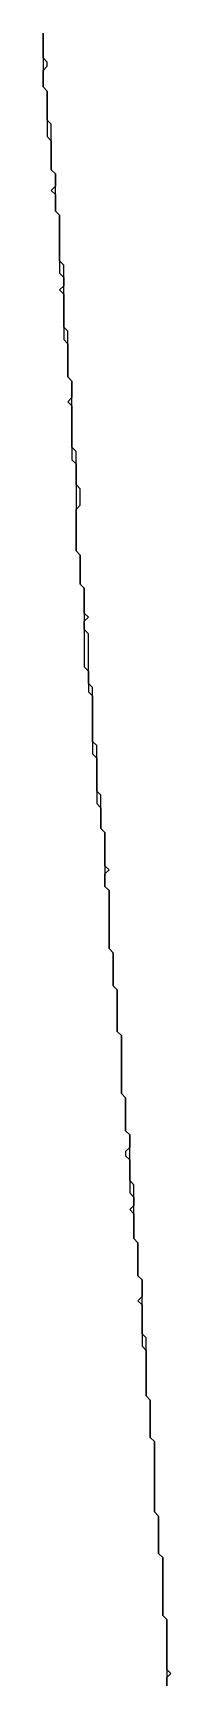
# Model space of a CAD drawing. Header units: metres. Extents: x 0 to 1000, y 0 to 1405.
# Drawn here: x 520.7 to 528.5, y 214 to 313.7 of the extents above; entities that cross this region are included whole.
import ezdxf

# ---------------------------------------------------------------- set-up
doc = ezdxf.new("R2010")
doc.units = ezdxf.units.M

msp = doc.modelspace()

# ---------------------------------------------------------------- linework, layer by layer
msp.add_lwpolyline([(520.75, 313.75), (520.75, 310.5), (521, 310.25), (521, 307.5), (521.25, 307.25), (521.25, 305.5), (521.5, 305.25), (521.5, 304.5), (521.25, 304.25), (521.5, 304), (521.5, 303), (521.75, 302.75), (521.75, 299.25), (522, 299), (522, 298.5), (521.75, 298.25), (522, 298), (522, 295.25), (522.25, 295), (522.25, 293), (522.5, 292.75), (522.5, 291.75), (522.25, 291.5), (522.5, 291.25), (522.5, 288), (522.75, 287.75), (522.75, 282.5), (523, 282.25), (523, 280.5), (523.25, 280.25), (523.25, 275.5), (523.5, 275.25), (523.5, 274), (523.75, 273.75), (523.75, 270.25), (524, 270), (524, 267.25), (524.25, 267), (524.25, 265.75), (524.5, 265.5), (524.5, 262.25), (524.75, 262), (524.75, 258.5), (525, 258.25), (525, 256.25), (525.25, 256), (525.25, 253.5), (525.5, 253.25), (525.5, 249.75), (525.75, 249.5), (525.75, 247.5), (526, 247.25), (526, 246.5), (525.75, 246.25), (525.75, 246), (526, 245.75), (526, 243.75), (526.25, 243.5), (526.25, 243), (526, 242.75), (526.25, 242.5), (526.25, 241), (526.5, 240.75), (526.5, 238.75), (526.75, 238.5), (526.75, 237.5), (526.5, 237.25), (526.75, 237), (526.75, 234.5), (527, 234.25), (527, 231.5), (527.25, 231.25), (527.25, 229), (527.5, 228.75), (527.5, 224.5), (527.75, 224.25), (527.75, 222), (528, 221.75), (528, 218.25), (528.25, 218), (528.25, 214), (528.25, 214.5), (528.5, 214.75), (528.25, 215), (528.25, 218), (528, 218.25), (528, 221.75), (527.75, 222), (527.75, 224.25), (527.5, 224.5), (527.5, 228.75), (527.25, 229), (527.25, 231.25), (527, 231.5), (527, 235), (526.75, 235.25), (526.75, 238.5), (526.5, 238.75), (526.5, 240.75), (526.25, 241), (526.25, 244.25), (526, 244.5), (526, 247.25), (525.75, 247.5), (525.75, 249.5), (525.5, 249.75), (525.5, 253.25), (525.25, 253.5), (525.25, 256), (525, 256.25), (525, 258.25), (524.75, 258.5), (524.75, 262), (524.5, 262.25), (524.5, 263), (524.75, 263.25), (524.5, 263.5), (524.5, 265.5), (524.25, 265.75), (524.25, 267.75), (524, 268), (524, 270.75), (523.75, 271), (523.75, 274.25), (523.5, 274.5), (523.5, 277.5), (523.25, 277.75), (523.25, 278.25), (523.5, 278.5), (523.25, 278.75), (523.25, 280.25), (523, 280.5), (523, 282.25), (522.75, 282.5), (522.75, 285), (523, 285.25), (523, 286.25), (522.75, 286.5), (522.75, 288.5), (522.5, 288.75), (522.5, 292.75), (522.25, 293), (522.25, 295.75), (522, 296), (522, 299.75), (521.75, 300), (521.75, 302.75), (521.5, 303), (521.5, 305.25), (521.25, 305.5), (521.25, 308.25), (521, 308.5), (521, 310.25), (520.75, 310.5), (520.75, 311.5), (521, 311.75), (521, 312), (520.75, 312.25)], close=True)

doc.saveas('drawing.dxf')
